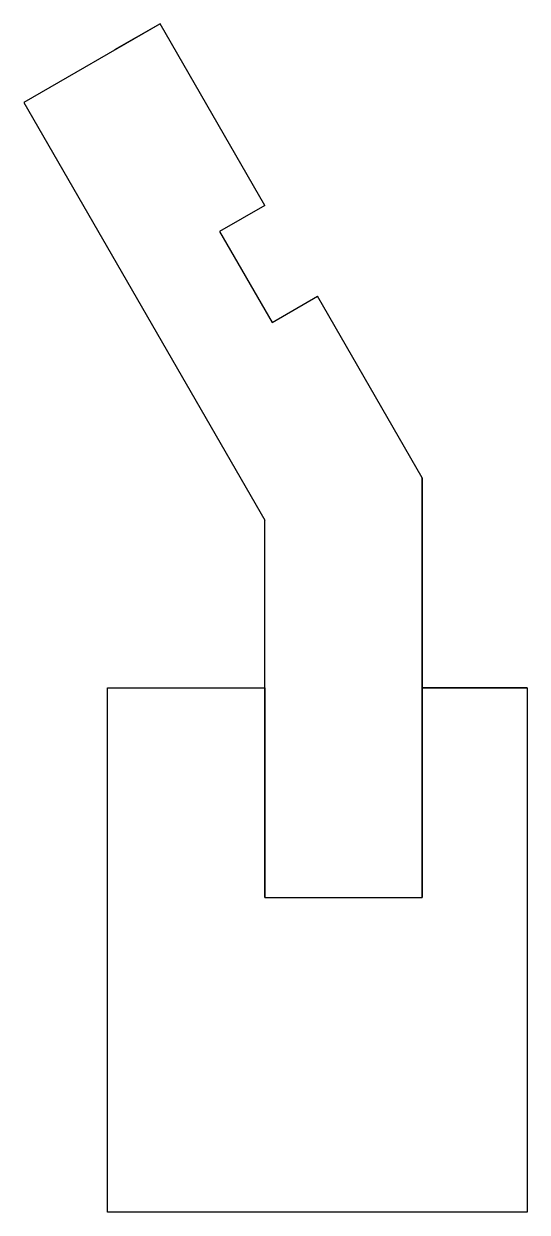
# Model space of a CAD drawing. Header units: millimetres. Extents: x 2938 to 3010, y 1325 to 1495.
import ezdxf

# ---------------------------------------------------------------- set-up
doc = ezdxf.new("R2010")
doc.units = ezdxf.units.MM

msp = doc.modelspace()

# ---------------------------------------------------------------- linework, layer by layer
for p, q in [((2957.25, 1494.53), (2937.77, 1483.28)), ((2957.25, 1494.53), (2950.76, 1490.78)), ((2972.25, 1468.55), (2957.25, 1494.53)), ((2937.77, 1483.28), (2972.25, 1423.55)), ((2972.25, 1468.55), (2965.76, 1464.8)), ((2965.76, 1464.8), (2973.26, 1451.81)), ((2973.26, 1451.81), (2979.75, 1455.56)), ((2994.75, 1429.58), (2979.75, 1455.56)), ((2994.75, 1399.58), (2994.75, 1429.58)), ((2994.75, 1429.58), (2994.75, 1369.58)), ((2972.25, 1369.58), (2972.25, 1423.55)), ((2972.25, 1399.58), (2972.25, 1369.58)), ((3009.75, 1399.58), (2994.75, 1399.58)), ((2994.75, 1369.58), (2994.75, 1399.58)), ((2972.25, 1369.58), (2994.75, 1369.58))]:
    msp.add_line(p, q)
msp.add_lwpolyline([(2994.75, 1399.58), (3009.75, 1399.58), (3009.75, 1324.58), (2949.75, 1324.58), (2949.75, 1399.58), (2972.25, 1399.58)])

doc.saveas('drawing.dxf')
